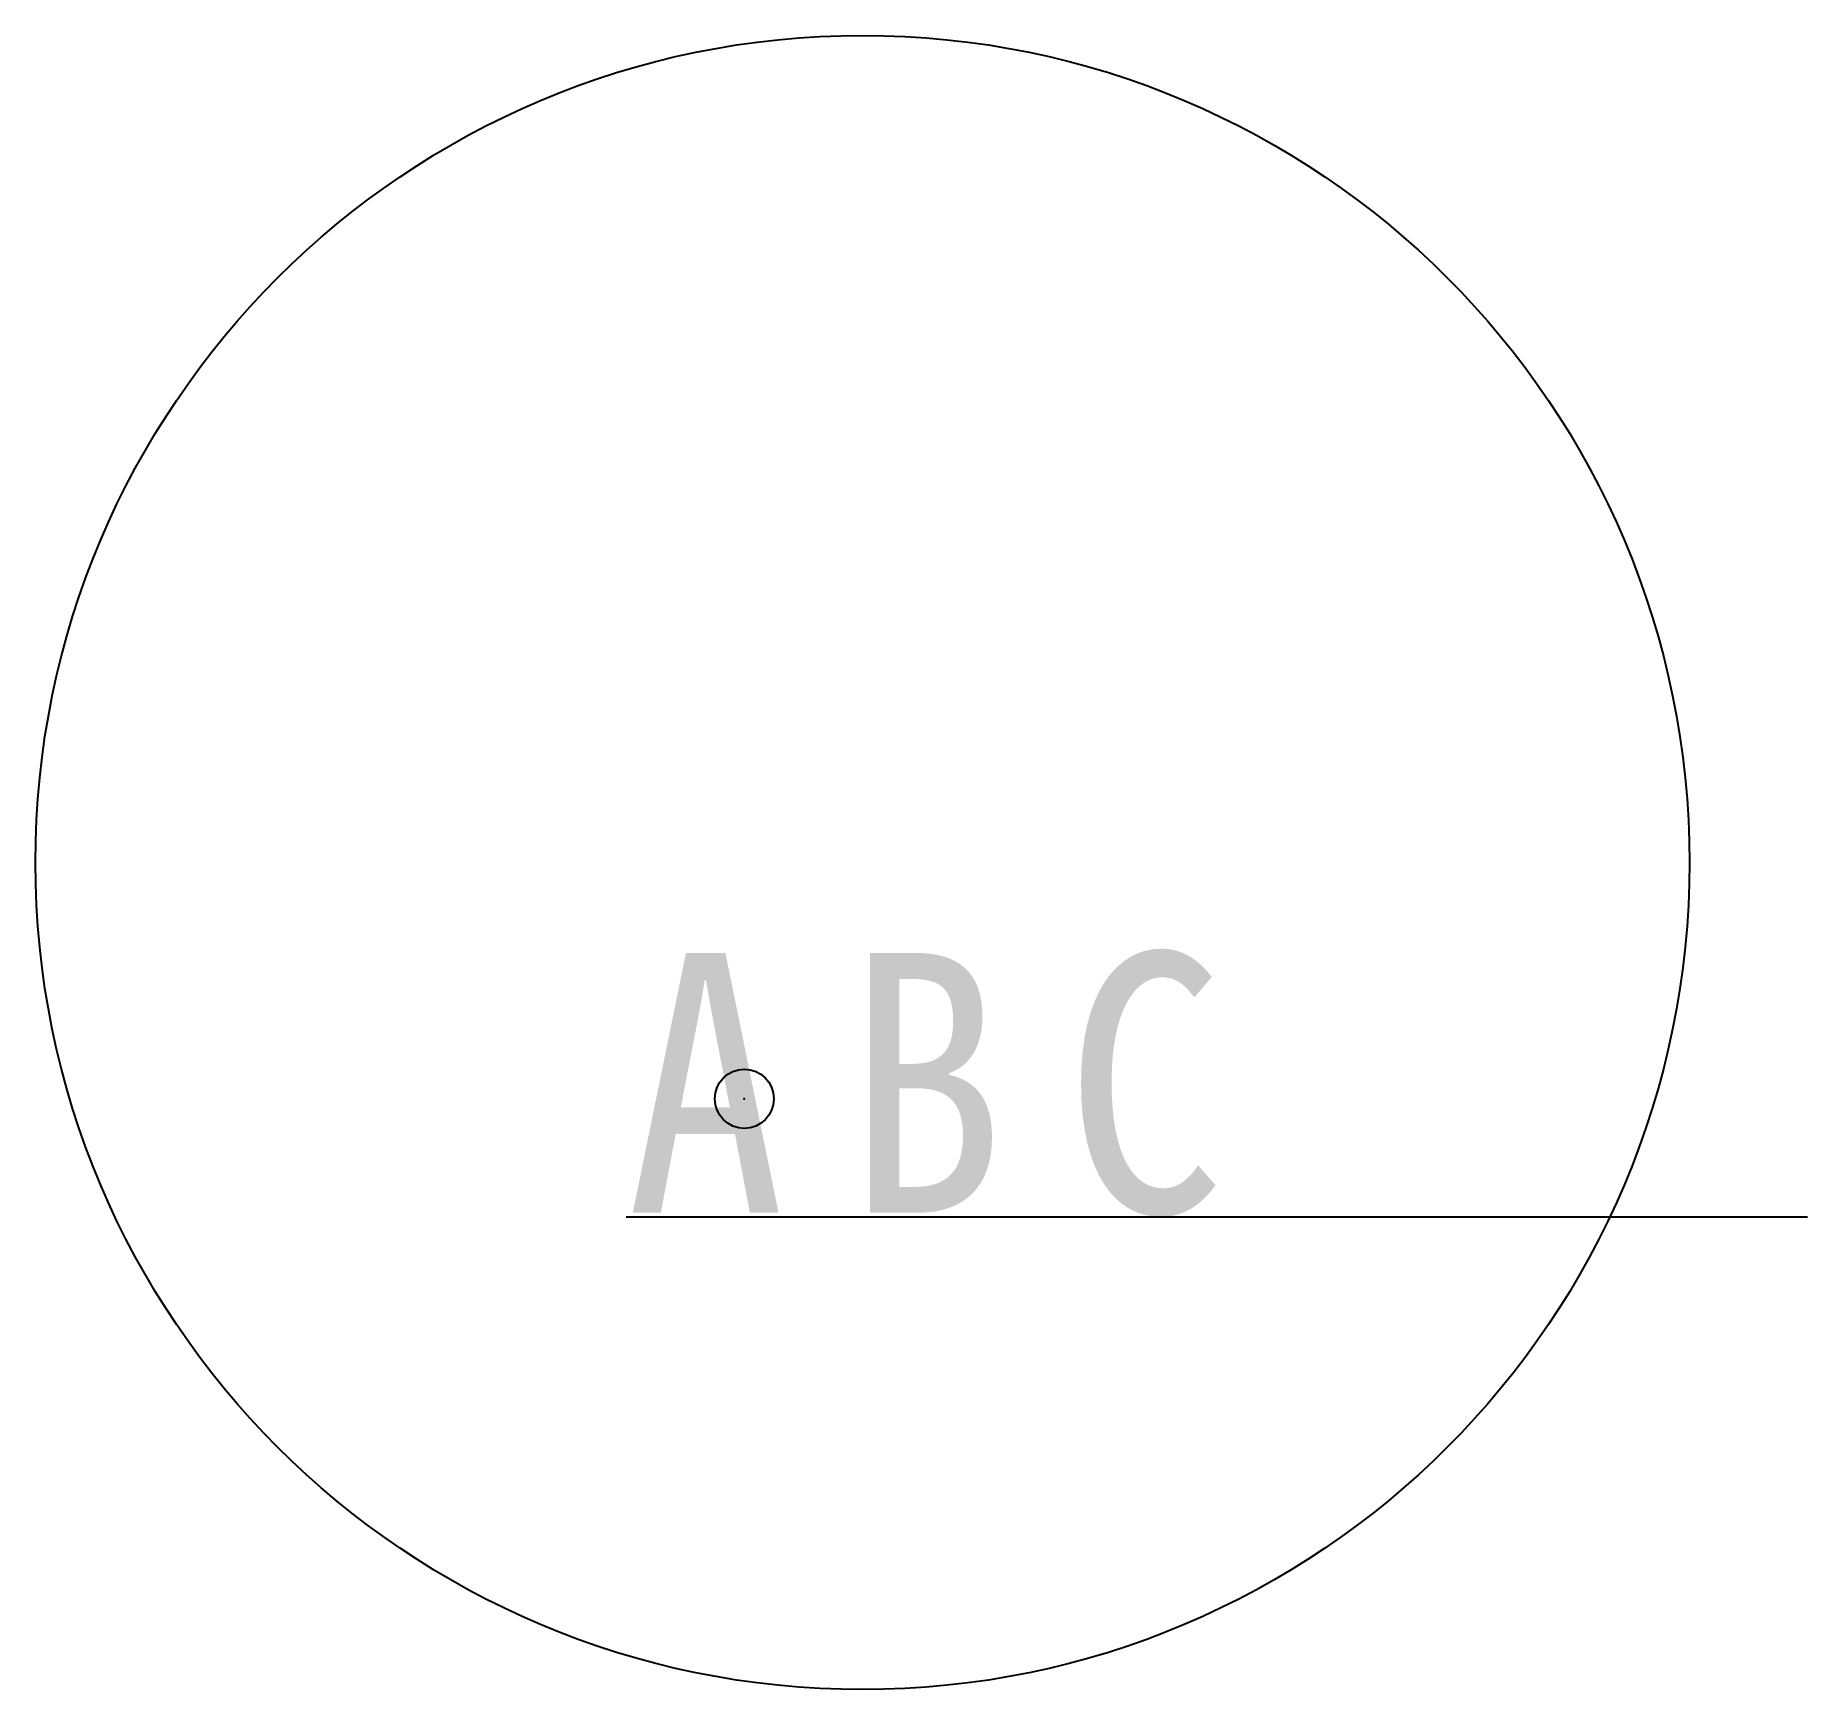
# Model space of a CAD drawing. Units: millimetres on the paper. Extents: x -4 to 11, y -2 to 12.
import ezdxf

# ---------------------------------------------------------------- set-up
doc = ezdxf.new("R2010")
doc.units = ezdxf.units.MM
doc.header["$PDMODE"] = 32
doc.header["$PDSIZE"] = 0.5
doc.layers.add('0-0_0', color=4, linetype='Continuous')
doc.styles.add('ＭＳ ゴシック', font='')
doc.styles.get('ＭＳ ゴシック').set_extended_font_data('MS Gothic')

msp = doc.modelspace()

# ---------------------------------------------------------------- linework, layer by layer
at = {"layer": '0-0_0'}
msp.add_line((1, 2), (11, 2), dxfattribs=at)
msp.add_circle((3, 5), 7, dxfattribs=at)
msp.add_point((2, 3), dxfattribs=at)

# ---------------------------------------------------------------- texts
at = {"layer": '0-0_0', "color": 7, "insert": (1, 2), "char_height": 2.199, "attachment_point": 7, "style": 'ＭＳ ゴシック'}
msp.add_mtext('\\T1.38;\\W0.9;ABC', dxfattribs=at)

doc.saveas('drawing.dxf')
